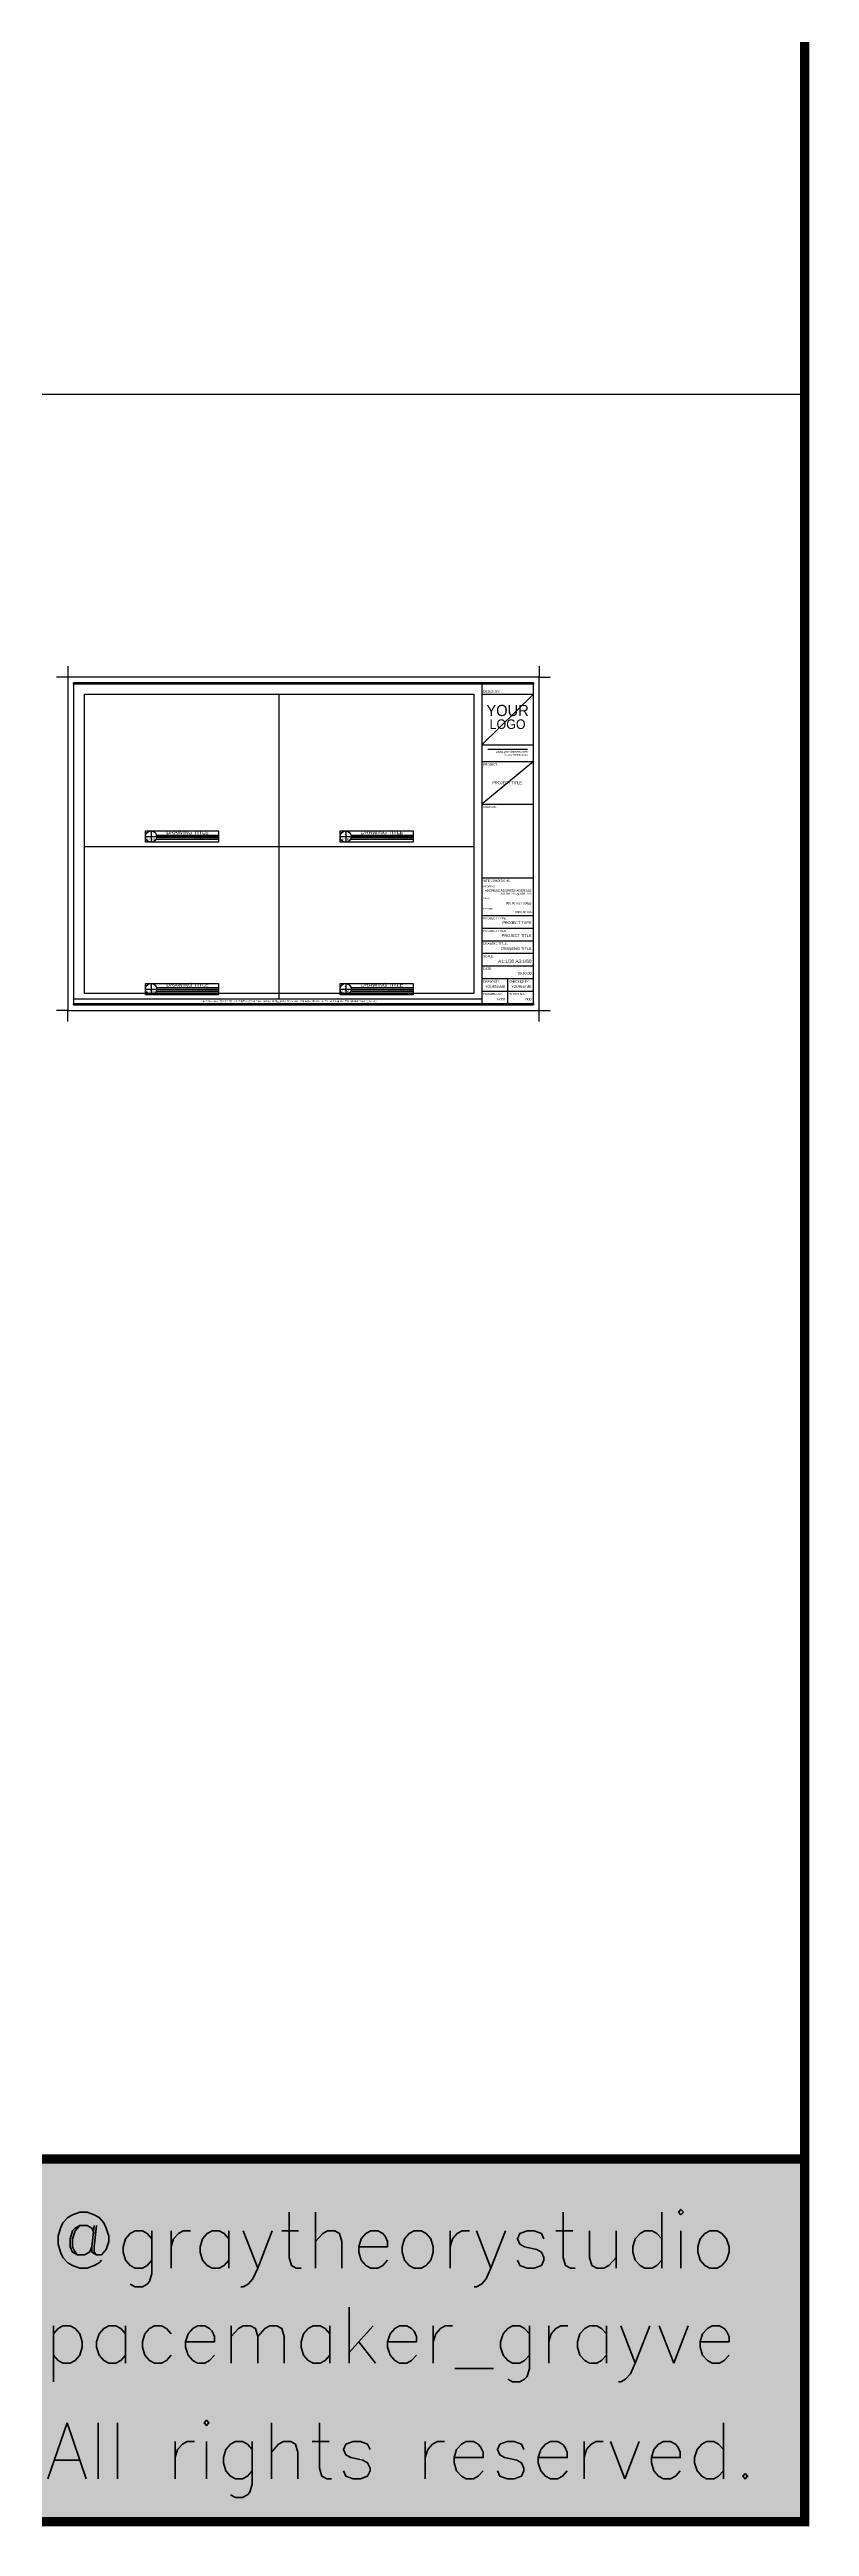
# Model space of a CAD drawing. Header units: millimetres. Extents: x -551172 to 232469, y -3435 to 261611.
# Drawn here: x -51412 to -10780, y -3435 to 129088 of the extents above; entities that cross this region are included whole.
import ezdxf
from ezdxf.enums import TextEntityAlignment as Align

# ---------------------------------------------------------------- set-up
doc = ezdxf.new("R2010")
doc.units = ezdxf.units.MM
doc.header["$LTSCALE"] = 10
doc.layers.get('DEFPOINTS').update_dxf_attribs({"color": 248})
for name, color, linetype in [('FORM(YOURNAME)-1', 1, 'Continuous'), ('FORM(YOURNAME)-11', 1, 'Continuous'), ('FORM(YOURNAME)-1BAR-3', 1, 'Continuous')]:
    doc.layers.add(name, color=color, linetype=linetype)
doc.styles.get("Standard").update_dxf_attribs({"font": 'romans.shx'})
doc.styles.add('YOURNAME', font='HY울릉도M.TTF')

# ---------------------------------------------------------------- blocks, each defined once
blk = doc.blocks.new('FORM-ELEVATION')
at = {"layer": 'FORM(YOURNAME)-11'}
h = blk.add_hatch(color=256, dxfattribs=at)
h.dxf.hatch_style = 1
h.paths.add_polyline_path([(-10309, 35708), (71691, 35708), (71691, 35508), (-10309, 35508)])
h.paths.add_polyline_path([(-10309, -21492), (71691, -21492), (71691, -21692), (-10309, -21692)])
at = {"layer": 'DEFPOINTS', "color": 158}
for p, q in [((62481, 35508), (62481, -21492)), ((71691, 33708), (62481, 24686)), ((62481, 33708), (71691, 33708)), ((62481, 24686), (71691, 24686)), ((71691, 21686), (62481, 14097)), ((62481, -20692), (-10309, -20692))]:
    blk.add_line(p, q, dxfattribs=at)
at = {"layer": 'DEFPOINTS', "color": 1}
for points in [[(-11309, 38708), (-11309, 36708), (-13309, 36708)], [(72691, 38708), (72691, 36708), (74691, 36708)], [(-11309, -24692), (-11309, -22692), (-13309, -22692)], [(72691, -24692), (72691, -22692), (74691, -22692)]]:
    blk.add_lwpolyline(points, dxfattribs=at)
at = {"layer": 'DEFPOINTS', "color": 158}
for points in [[(-10309, -21692), (71691, -21692), (71691, 35708), (-10309, 35708)], [(-8309, 33708), (61071, 33708), (61071, -19692), (-8309, -19692)]]:
    blk.add_lwpolyline(points, close=True, dxfattribs=at)
at = {"layer": 'FORM(YOURNAME)-11', "color": 251}
blk.add_line((63550, 23916), (70622, 23916), dxfattribs=at)
at = {"layer": 'FORM(YOURNAME)-11', "color": 14}
for p, q in [((62481, 21686), (71691, 21686)), ((62481, 14097), (71691, 14097)), ((62481, 937), (71691, 937)), ((62481, -5756), (71691, -5756)), ((62481, -8009), (71691, -8009)), ((62481, -10261), (71691, -10261)), ((62481, -12514), (71691, -12514)), ((62481, -14766), (71691, -14766)), ((62481, -17019), (71691, -17019)), ((67086, -17019), (67086, -21492)), ((62481, -19271), (71691, -19271))]:
    blk.add_line(p, q, dxfattribs=at)
at = {"layer": 'FORM(YOURNAME)-11', "color": 250}
blk.add_lwpolyline([(-11309, -22692), (72691, -22692), (72691, 36708), (-11309, 36708)], close=True, dxfattribs=at)
at = {"layer": 'FORM(YOURNAME)-11'}
for points in [[(-10309, 35708), (71691, 35708), (71691, 35508), (-10309, 35508)], [(-10309, -21492), (71691, -21492), (71691, -21692), (-10309, -21692)]]:
    blk.add_lwpolyline(points, close=True, dxfattribs=at)
at = {"layer": 'DEFPOINTS', "color": 14, "style": 'YOURNAME'}
blk.add_text('YOUR', height=2000, dxfattribs=at).set_placement((67086, 29197), align=Align.BOTTOM_CENTER)
blk.add_text('LOGO', height=1700, dxfattribs=at).set_placement((67086, 29197), align=Align.TOP_CENTER)
at = {"layer": 'FORM(YOURNAME)-11', "color": 14, "style": 'YOURNAME'}
for s, height, p in [('DESIGN BY.', 386.1, (62739, 34170)), ('PROJECT.', 386.1, (62739, 21172)), ('REMARK.', 386.1, (62739, 13582)), ('SITE CONDITIONS.', 386.14, (62739, 422)), ('PROJECT TYPE.', 386.14, (62739, -6271)), ('PROJECT TITLE.', 386.14, (62739, -8524)), ('SCALE.', 386.1, (62739, -13029)), ('DRAWING TITLE.', 386.14, (62739, -10776)), ('DATE.', 386.1, (62739, -15281)), ('DRAWN BY.', 386.1, (62739, -17534)), ('CHECKED BY.', 386.14, (67376, -17534)), ('DRAWING No.', 386.14, (62739, -19786)), ('SHEET No.', 386.1, (67376, -19786))]:
    blk.add_text(s, height=height, dxfattribs=at).set_placement(p, align=Align.MIDDLE_LEFT)
for s, height, width, p in [('www.yourdomain.com', 400, 1.03, (70622, 23242)), ('yourname@email.com', 300, 0.995, (70622, 22747))]:
    blk.add_text(s, height=height, dxfattribs=dict(at, width=width)).set_placement(p, align=Align.RIGHT)
at = {"layer": 'FORM(YOURNAME)-11', "color": 251, "style": 'YOURNAME'}
for s, p in [('ADDRESS.', (62739, -608)), ('AREA.', (62739, -2667)), ('HEIGHT.', (62739, -4598))]:
    blk.add_text(s, height=321.8, dxfattribs=at).set_placement(p, align=Align.MIDDLE_LEFT)
at = {"layer": 'FORM(YOURNAME)-11', "color": 1, "style": 'YOURNAME'}
blk.add_text("- 본 도서는 어떠한 경우에도 무단으로 도용할 수 없으며 도용시 '지적재산권' 보호에 관한 법률에 의거, 법적 분쟁이 발생합니다.  또한 본 도서에 관한 모든 저작권은 당사에 있습니다. -", height=300, dxfattribs=at).set_placement((28146, -21092), align=Align.MIDDLE_CENTER)
at = {"layer": 'FORM(YOURNAME)-11', "color": 3, "style": 'YOURNAME'}
for tag, height, p in [('3', 450, (71041, -3150)), ('2', 450, (71041, -1863)), ('1', 450, (71041, -1219)), ('5', 515, (71041, -7398)), ('4', 450, (71041, -5081)), ('6', 515, (71041, -9650)), ('7', 515, (71041, -11903)), ('8', 515, (71041, -14155)), ('9', 515, (71041, -16408)), ('10', 515, (66791, -18596)), ('12', 515, (66791, -20848)), ('11', 515, (71041, -18660)), ('13', 515, (71041, -20848))]:
    blk.add_attdef(tag, text='', height=height, dxfattribs=at).set_placement(p, align=Align.MIDDLE_RIGHT)
blk = doc.blocks.new('ELEVATION SYM_2')
at = {"layer": 'DEFPOINTS', "color": 158, "ltscale": 20}
for p, q in [((-72301, -105317), (-72301, -105917)), ((-68701, -105767), (-72042, -105767)), ((-68701, -105557), (-72008, -105557)), ((-68701, -105677), (-72008, -105677))]:
    blk.add_line(p, q, dxfattribs=at)
blk.add_lwpolyline([(-72601, -105317), (-68701, -105317), (-68701, -105917), (-72601, -105917)], close=True, dxfattribs=at)
at = {"layer": 'FORM(YOURNAME)-1BAR-3', "color": 1}
blk.add_line((-72601, -105617), (-68701, -105617), dxfattribs=at)
blk.add_circle((-72301, -105617), 300, dxfattribs=at)
at = {"layer": 'FORM(YOURNAME)-1BAR-3', "color": 3, "style": 'YOURNAME'}
for tag, height, p in [('DWG_NO', 150, (-72301, -105467)), ('SHEET_NO', 120, (-72301, -105767))]:
    blk.add_attdef(tag, text='', height=height, dxfattribs=at).set_placement(p, align=Align.MIDDLE_CENTER)
blk.add_attdef('FLOORPLAN', text='', height=210, dxfattribs=at).set_placement((-70355, -105557), align=Align.BOTTOM_CENTER)
blk.add_attdef('SCALENAME', text='', height=90, dxfattribs=at).set_placement((-68701, -105677), align=Align.TOP_RIGHT)
blk = doc.blocks.new('A-X')
h = blk.add_hatch(color=250)
h.dxf.hatch_style = 1
h.paths.add_polyline_path([(-1215354, 285577), (-675461, 285577), (-675461, 261577), (-1215354, 261577)])
h.paths.add_polyline_path([(-1215354, 21030), (-675461, 21030), (-675461, 40445), (-1215354, 40445)])
at = {"color": 1, "const_width": 500}
blk.add_lwpolyline([(-1215354, 285577), (-675461, 285577), (-675461, 21030), (-1215354, 21030)], close=True, dxfattribs=at)
blk.add_lwpolyline([(-1215354, 40445), (-675461, 40445)], dxfattribs=at)
at = {"color": 1}
for s, p in [('@graytheorystudio', (-679125, 34601)), ('@spacemaker_grayve', (-679125, 29518)), ('2023 GRAYTHEORY STUDIO All rights reserved.', (-678008, 23322))]:
    blk.add_text(s, height=3000, dxfattribs=at).set_placement(p, align=Align.RIGHT)

msp = doc.modelspace()

# ---------------------------------------------------------------- linework, layer by layer
at = {"color": 1}
for p, q in [((-39131.7, 78280.3), (-39131.7, 94600.3)), ((-49538.7, 86440.3), (-28724.7, 86440.3))]:
    msp.add_line(p, q, dxfattribs=at)
at = {"layer": 'DEFPOINTS', "color": 156}
msp.add_line((-367327.9, 110648.4), (-11030, 110648.4), dxfattribs=at)

# ---------------------------------------------------------------- block references
msp.add_blockref('A-X', (664431.4, -24215.6))
ref = msp.add_blockref('ELEVATION SYM_2', (26316.3, 192597.1))
ref.add_attrib('SHEET_NO', 'I-000', dxfattribs={"layer": 'FORM(YOURNAME)-1BAR-3', "color": 3, "height": 120, "style": 'YOURNAME', "width": 0.9}).set_placement((-45985.2, 86830.3), align=Align.MIDDLE_CENTER)
ref.add_attrib('FLOORPLAN', 'DRAWING TITLE', dxfattribs={"layer": 'FORM(YOURNAME)-1BAR-3', "color": 3, "height": 210, "style": 'YOURNAME'}).set_placement((-44038.3, 87040.3), align=Align.BOTTOM_CENTER)
ref.add_attrib('DWG_NO', '1', dxfattribs={"layer": 'FORM(YOURNAME)-1BAR-3', "color": 3, "height": 150, "style": 'YOURNAME'}).set_placement((-45985.2, 87130.3), align=Align.MIDDLE_CENTER)
ref.add_attrib('SCALENAME', 'SCALE A1:1/30 A3:1/60', dxfattribs={"layer": 'FORM(YOURNAME)-1BAR-3', "color": 3, "height": 90, "style": 'YOURNAME'}).set_placement((-42385.2, 86920.3), align=Align.TOP_RIGHT)
ref = msp.add_blockref('ELEVATION SYM_2', (36723.3, 192597.1))
ref.add_attrib('SHEET_NO', 'I-000', dxfattribs={"layer": 'FORM(YOURNAME)-1BAR-3', "color": 3, "height": 120, "style": 'YOURNAME', "width": 0.9}).set_placement((-35578.2, 86830.3), align=Align.MIDDLE_CENTER)
ref.add_attrib('FLOORPLAN', 'DRAWING TITLE', dxfattribs={"layer": 'FORM(YOURNAME)-1BAR-3', "color": 3, "height": 210, "style": 'YOURNAME'}).set_placement((-33631.3, 87040.3), align=Align.BOTTOM_CENTER)
ref.add_attrib('DWG_NO', '2', dxfattribs={"layer": 'FORM(YOURNAME)-1BAR-3', "color": 3, "height": 150, "style": 'YOURNAME'}).set_placement((-35578.2, 87130.3), align=Align.MIDDLE_CENTER)
ref.add_attrib('SCALENAME', 'SCALE A1:1/30 A3:1/60', dxfattribs={"layer": 'FORM(YOURNAME)-1BAR-3', "color": 3, "height": 90, "style": 'YOURNAME'}).set_placement((-31978.2, 86920.3), align=Align.TOP_RIGHT)
ref = msp.add_blockref('ELEVATION SYM_2', (26316.3, 184437.1))
ref.add_attrib('SHEET_NO', 'I-000', dxfattribs={"layer": 'FORM(YOURNAME)-1BAR-3', "color": 3, "height": 120, "style": 'YOURNAME', "width": 0.9}).set_placement((-45985.2, 78670.3), align=Align.MIDDLE_CENTER)
ref.add_attrib('FLOORPLAN', 'DRAWING TITLE', dxfattribs={"layer": 'FORM(YOURNAME)-1BAR-3', "color": 3, "height": 210, "style": 'YOURNAME'}).set_placement((-44038.3, 78880.3), align=Align.BOTTOM_CENTER)
ref.add_attrib('DWG_NO', '3', dxfattribs={"layer": 'FORM(YOURNAME)-1BAR-3', "color": 3, "height": 150, "style": 'YOURNAME'}).set_placement((-45985.2, 78970.3), align=Align.MIDDLE_CENTER)
ref.add_attrib('SCALENAME', 'SCALE A1:1/30 A3:1/60', dxfattribs={"layer": 'FORM(YOURNAME)-1BAR-3', "color": 3, "height": 90, "style": 'YOURNAME'}).set_placement((-42385.2, 78760.3), align=Align.TOP_RIGHT)
ref = msp.add_blockref('ELEVATION SYM_2', (36723.3, 184437.1))
ref.add_attrib('SHEET_NO', 'I-000', dxfattribs={"layer": 'FORM(YOURNAME)-1BAR-3', "color": 3, "height": 120, "style": 'YOURNAME', "width": 0.9}).set_placement((-35578.2, 78670.3), align=Align.MIDDLE_CENTER)
ref.add_attrib('FLOORPLAN', 'DRAWING TITLE', dxfattribs={"layer": 'FORM(YOURNAME)-1BAR-3', "color": 3, "height": 210, "style": 'YOURNAME'}).set_placement((-33631.3, 78880.3), align=Align.BOTTOM_CENTER)
ref.add_attrib('DWG_NO', '4', dxfattribs={"layer": 'FORM(YOURNAME)-1BAR-3', "color": 3, "height": 150, "style": 'YOURNAME'}).set_placement((-35578.2, 78970.3), align=Align.MIDDLE_CENTER)
ref.add_attrib('SCALENAME', 'SCALE A1:1/30 A3:1/60', dxfattribs={"layer": 'FORM(YOURNAME)-1BAR-3', "color": 3, "height": 90, "style": 'YOURNAME'}).set_placement((-31978.2, 78760.3), align=Align.TOP_RIGHT)
at = {"layer": 'FORM(YOURNAME)-1'}
ref = msp.add_blockref('FORM-ELEVATION', (-47046.2, 84487.8), dxfattribs=dict(at, xscale=0.3, yscale=0.3, zscale=0.3))
ref.add_attrib('11', 'YOURNAME', dxfattribs={"layer": 'FORM(YOURNAME)-11', "color": 3, "height": 135, "style": 'YOURNAME'}).set_placement((-25644, 78949.9), align=Align.MIDDLE_RIGHT)
ref.add_attrib('12', 'I-000', dxfattribs={"layer": 'FORM(YOURNAME)-11', "color": 3, "height": 135, "style": 'YOURNAME'}).set_placement((-27044.8, 78277.2), align=Align.MIDDLE_RIGHT)
ref.add_attrib('13', '000', dxfattribs={"layer": 'FORM(YOURNAME)-11', "color": 3, "height": 135, "style": 'YOURNAME'}).set_placement((-25644, 78277.2), align=Align.MIDDLE_RIGHT)
ref.add_attrib('10', 'YOURNAME', dxfattribs={"layer": 'FORM(YOURNAME)-11', "color": 3, "height": 135, "style": 'YOURNAME'}).set_placement((-27044.8, 78949.9), align=Align.MIDDLE_RIGHT)
ref.add_attrib('9', '00.00.00', dxfattribs={"layer": 'FORM(YOURNAME)-11', "color": 3, "height": 135, "style": 'YOURNAME'}).set_placement((-25644, 79664.2), align=Align.MIDDLE_RIGHT)
ref.add_attrib('8', 'A1:1/30 A3:1/60', dxfattribs={"layer": 'FORM(YOURNAME)-11', "color": 3, "height": 180, "style": 'YOURNAME'}).set_placement((-25644, 80307.1), align=Align.MIDDLE_RIGHT)
ref.add_attrib('7', 'DRAWING TITLE', dxfattribs={"layer": 'FORM(YOURNAME)-11', "color": 3, "height": 150, "style": 'YOURNAME'}).set_placement((-25644, 80983.6), align=Align.MIDDLE_RIGHT)
ref.add_attrib('6', 'PROJECT TITLE', dxfattribs={"layer": 'FORM(YOURNAME)-11', "color": 3, "height": 150, "style": 'YOURNAME'}).set_placement((-25644, 81689.1), align=Align.MIDDLE_RIGHT)
ref.add_attrib('5', 'PROJECT TYPE', dxfattribs={"layer": 'FORM(YOURNAME)-11', "color": 3, "height": 150, "style": 'YOURNAME'}).set_placement((-25644, 82369.8), align=Align.MIDDLE_RIGHT)
ref.add_attrib('1', 'ADDRESS ADDRESS ADDRESS', dxfattribs={"layer": 'FORM(YOURNAME)-11', "color": 3, "height": 120, "style": 'YOURNAME'}).set_placement((-25644, 84091.4), align=Align.MIDDLE_RIGHT)
ref.add_attrib('2', 'ADDRESS ADDRESS', dxfattribs={"layer": 'FORM(YOURNAME)-11', "color": 3, "height": 120, "style": 'YOURNAME'}).set_placement((-25644, 83924.2), align=Align.MIDDLE_RIGHT)
ref.add_attrib('3', '000.00 m2 / 000py', dxfattribs={"layer": 'FORM(YOURNAME)-11', "color": 3, "height": 120, "style": 'YOURNAME'}).set_placement((-25644, 83413.5), align=Align.MIDDLE_RIGHT)
ref.add_attrib('4', '0000.00mm', dxfattribs={"layer": 'FORM(YOURNAME)-11', "color": 3, "height": 120, "style": 'YOURNAME'}).set_placement((-25644, 82941.1), align=Align.MIDDLE_RIGHT)

# ---------------------------------------------------------------- texts
at = {"color": 251, "style": 'YOURNAME'}
msp.add_text('PROJECT TITLE.', height=150, dxfattribs=at).set_placement((-26920.2, 89855.4), align=Align.MIDDLE_CENTER)

doc.saveas('drawing.dxf')
